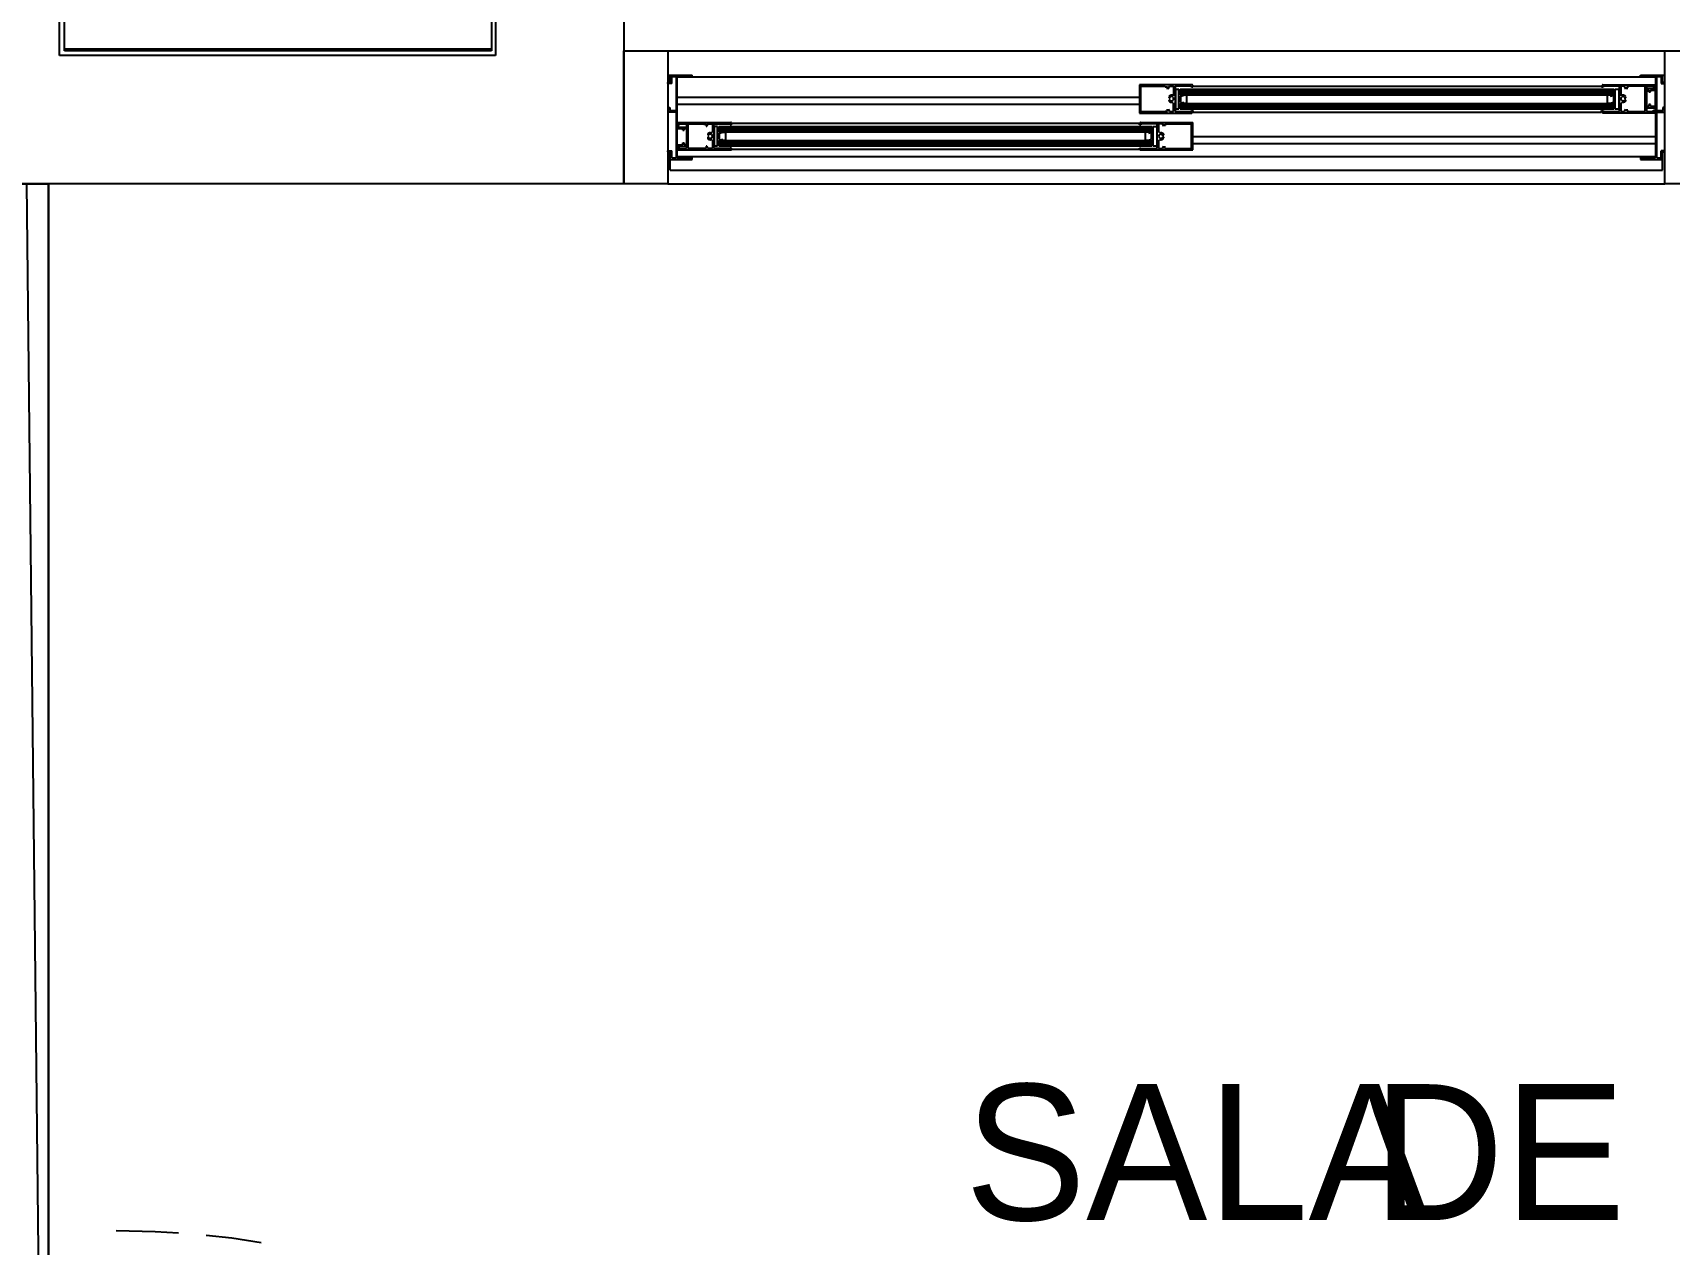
# Model space of a CAD drawing. Header units: millimetres. Extents: x 7649 to 34105, y 3983 to 25377.
# Drawn here: x 18033 to 19882, y 19438 to 20807 of the extents above; entities that cross this region are included whole.
import ezdxf

# ---------------------------------------------------------------- set-up
doc = ezdxf.new("R2010")
doc.units = ezdxf.units.MM

msp = doc.modelspace()

# ---------------------------------------------------------------- linework, layer by layer
at = {"layer": 'GEOMETRY', "color": 7}
for p, q in [((18068.74861, 20789.01806), (18551.34861, 20789.01806)), ((18750.84444, 20786.90139), (19877.44028, 20786.90139)), ((18750.84444, 20759.38472), (18753.49028, 20759.38472)), ((18750.84444, 20749.85972), (18750.84444, 20750.91806)), ((18750.84444, 20750.91806), (18753.49028, 20750.91806)), ((18753.49028, 20750.91806), (18753.49028, 20759.38472)), ((18753.49028, 20759.38472), (18778.36111, 20759.38472)), ((18755.07778, 20749.85972), (18755.07778, 20757.79722)), ((18755.07778, 20757.79722), (18760.36944, 20757.79722)), ((18760.36944, 20719.16806), (18760.36944, 20757.79722)), ((18761.42778, 20757.79722), (18778.36111, 20757.79722)), ((18761.42778, 20700.64722), (18761.42778, 20757.79722)), ((18761.42778, 20757.26806), (19866.85694, 20757.26806)), ((18778.36111, 20757.79722), (18778.36111, 20759.38472)), ((19849.92361, 20759.38472), (19874.79444, 20759.38472)), ((19849.92361, 20757.79722), (19849.92361, 20759.38472)), ((19849.92361, 20757.79722), (19866.85694, 20757.79722)), ((19866.85694, 20757.79722), (19866.85694, 20744.03889)), ((19868.44444, 20757.79722), (19873.20694, 20757.79722)), ((19868.44444, 20719.16806), (19868.44444, 20757.79722)), ((19873.20694, 20757.79722), (19873.20694, 20749.85972)), ((19874.79444, 20759.38472), (19877.44028, 20759.38472)), ((19874.79444, 20750.91806), (19874.79444, 20759.38472)), ((19877.44028, 20750.91806), (19874.79444, 20750.91806)), ((19877.44028, 20749.85972), (19877.44028, 20750.91806)), ((18755.07778, 20749.85972), (18750.84444, 20749.85972)), ((18761.42778, 20734.51389), (19283.71528, 20734.51389)), ((19342.98194, 20748.27222), (19283.71528, 20748.27222)), ((19283.71528, 20748.27222), (19283.71528, 20716.52222)), ((19284.77361, 20746.68472), (19284.77361, 20718.10972)), ((19284.77361, 20746.68472), (19312.81944, 20746.68472)), ((19312.81944, 20746.15556), (19312.81944, 20746.68472)), ((19312.81944, 20746.15556), (19315.46528, 20746.15556)), ((19315.46528, 20743.50972), (19315.46528, 20746.15556)), ((19315.99444, 20743.50972), (19317.58194, 20746.68472)), ((19317.05489, 20735.36234), (19316.85871, 20735.13428)), ((19317.06293, 20734.3765), (19317.05327, 20734.27827)), ((19317.05327, 20734.27827), (19317.05582, 20734.1799)), ((19317.26619, 20735.57341), (19317.05489, 20735.36234)), ((19317.05582, 20734.1799), (19317.07045, 20734.08258)), ((19317.08488, 20734.47337), (19317.06293, 20734.3765)), ((19317.07045, 20734.08258), (19317.09707, 20733.98754)), ((19317.11925, 20734.56769), (19317.08488, 20734.47337)), ((19317.09707, 20733.98754), (19317.13557, 20733.89597)), ((19317.16613, 20734.65823), (19317.11925, 20734.56769)), ((19317.13557, 20733.89597), (19317.18584, 20733.80909)), ((19317.22563, 20734.7438), (19317.16613, 20734.65823)), ((19317.18584, 20733.80909), (19317.24778, 20733.72809)), ((19317.24778, 20733.72809), (19317.32128, 20733.6542)), ((19317.49148, 20735.76695), (19317.26619, 20735.57341)), ((19317.32128, 20733.6542), (19317.40373, 20733.59045)), ((19317.40373, 20733.59045), (19317.49179, 20733.53905)), ((19317.72964, 20735.94242), (19317.49148, 20735.76695)), ((19317.49179, 20733.53905), (19317.58424, 20733.49996)), ((19317.58194, 20746.68472), (19322.34444, 20746.68472)), ((19317.58424, 20733.49996), (19317.67988, 20733.47314)), ((19317.67988, 20733.47314), (19317.7775, 20733.45853)), ((19317.97955, 20736.09927), (19317.72964, 20735.94242)), ((19317.7775, 20733.45853), (19317.87588, 20733.4561)), ((19317.87588, 20733.4561), (19317.9738, 20733.46579)), ((19317.9738, 20733.46579), (19318.07007, 20733.48758)), ((19318.24007, 20736.23697), (19317.97955, 20736.09927)), ((19318.07007, 20733.48758), (19318.16347, 20733.52139)), ((19318.16347, 20733.52139), (19318.25278, 20733.56721)), ((19318.51008, 20736.35497), (19318.24007, 20736.23697)), ((19318.25278, 20733.56721), (19318.3368, 20733.62497)), ((19318.3368, 20733.62497), (19318.41432, 20733.69464)), ((19318.78847, 20736.45274), (19318.51008, 20736.35497)), ((19318.76075, 20734.71725), (19318.54395, 20734.5739)), ((19318.98831, 20734.83454), (19318.76075, 20734.71725)), ((19319.07409, 20736.52972), (19318.78847, 20736.45274)), ((19319.22449, 20734.92577), (19318.98831, 20734.83454)), ((19319.36584, 20736.58538), (19319.07409, 20736.52972)), ((19319.46714, 20734.99093), (19319.22449, 20734.92577)), ((19319.66258, 20736.61917), (19319.36584, 20736.58538)), ((19319.71409, 20735.03002), (19319.46714, 20734.99093)), ((19319.96319, 20736.63056), (19319.66258, 20736.61917)), ((19319.96319, 20735.04306), (19319.71409, 20735.03002)), ((19320.10046, 20736.62818), (19319.96319, 20736.63056)), ((19320.2123, 20735.03002), (19319.96319, 20735.04306)), ((19320.23735, 20736.62108), (19320.10046, 20736.62818)), ((19320.45925, 20734.99093), (19320.2123, 20735.03002)), ((19320.37376, 20736.60926), (19320.23735, 20736.62108)), ((19320.50955, 20736.59277), (19320.37376, 20736.60926)), ((19320.70189, 20734.92577), (19320.45925, 20734.99093)), ((19320.64462, 20736.57162), (19320.50955, 20736.59277)), ((19320.77884, 20736.54584), (19320.64462, 20736.57162)), ((19320.93808, 20734.83454), (19320.70189, 20734.92577)), ((19320.91209, 20736.51545), (19320.77884, 20736.54584)), ((19321.04426, 20736.48048), (19320.91209, 20736.51545)), ((19321.16564, 20734.71725), (19320.93808, 20734.83454)), ((19321.17522, 20736.44096), (19321.04426, 20736.48048)), ((19321.38244, 20734.5739), (19321.16564, 20734.71725)), ((19321.30485, 20736.3969), (19321.17522, 20736.44096)), ((19321.28611, 20733.45556), (19321.81528, 20733.45556)), ((19321.43304, 20736.34834), (19321.30485, 20736.3969)), ((19321.55966, 20736.2953), (19321.43304, 20736.34834)), ((19322.01864, 20733.86425), (19321.87529, 20734.08105)), ((19322.13593, 20733.63669), (19322.01864, 20733.86425)), ((19322.22716, 20733.40051), (19322.13593, 20733.63669)), ((19322.13593, 20731.68692), (19322.22716, 20731.92311)), ((19322.29232, 20733.15786), (19322.22716, 20733.40051)), ((19322.22716, 20731.92311), (19322.29232, 20732.16575)), ((19322.33141, 20732.91091), (19322.29232, 20733.15786)), ((19322.29232, 20732.16575), (19322.33141, 20732.4127)), ((19322.34444, 20732.66181), (19322.33141, 20732.91091)), ((19322.33141, 20732.4127), (19322.34444, 20732.66181)), ((19322.34444, 20746.68472), (19322.34444, 20736.10139)), ((19342.45278, 20746.68472), (19323.93194, 20746.68472)), ((19323.93194, 20746.68472), (19323.93194, 20718.10972)), ((19324.46111, 20743.50972), (19324.46111, 20721.28472)), ((19324.46111, 20743.50972), (19328.16528, 20743.50972)), ((19328.16528, 20721.28472), (19328.16528, 20743.50972)), ((19329.75278, 20743.50972), (19820.29028, 20743.50972)), ((19329.75278, 20737.15972), (19329.75278, 20743.50972)), ((19329.75278, 20742.45139), (19820.29028, 20742.45139)), ((19329.75278, 20741.39306), (19820.29028, 20741.39306)), ((19329.75278, 20740.33472), (19820.29028, 20740.33472)), ((19329.75278, 20739.27639), (19820.29028, 20739.27639)), ((19329.75278, 20738.21806), (19820.29028, 20738.21806)), ((19329.75278, 20737.15972), (19820.29028, 20737.15972)), ((19330.28194, 20735.57222), (19333.98611, 20736.63056)), ((19330.28194, 20728.69306), (19330.28194, 20735.57222)), ((19337.16111, 20736.63056), (19333.98611, 20736.63056)), ((19337.16111, 20727.63472), (19337.16111, 20736.63056)), ((19342.45278, 20745.62639), (19342.45278, 20746.68472)), ((19344.04028, 20745.62639), (19342.45278, 20745.62639)), ((19343.35424, 20748.26498), (19343.24653, 20748.27222)), ((19343.45754, 20748.24387), (19343.35424, 20748.26498)), ((19343.55549, 20748.20985), (19343.45754, 20748.24387)), ((19343.64715, 20748.16385), (19343.55549, 20748.20985)), ((19343.73157, 20748.10683), (19343.64715, 20748.16385)), ((19343.80779, 20748.03974), (19343.73157, 20748.10683)), ((19343.87489, 20747.96351), (19343.80779, 20748.03974)), ((19343.93191, 20747.87909), (19343.87489, 20747.96351)), ((19343.9779, 20747.78744), (19343.93191, 20747.87909)), ((19344.01192, 20747.68948), (19343.9779, 20747.78744)), ((19344.03303, 20747.58618), (19344.01192, 20747.68948)), ((19344.04028, 20747.47847), (19344.03303, 20747.58618)), ((19344.04028, 20747.21389), (19344.04028, 20745.62639)), ((19344.04028, 20746.68472), (19806.00278, 20746.68472)), ((19806.00278, 20745.62639), (19806.00278, 20747.21389)), ((19807.59028, 20745.62639), (19806.00278, 20745.62639)), ((19806.53919, 20747.58618), (19806.53194, 20747.47847)), ((19806.5603, 20747.68948), (19806.53919, 20747.58618)), ((19806.59432, 20747.78744), (19806.5603, 20747.68948)), ((19806.64031, 20747.87909), (19806.59432, 20747.78744)), ((19806.69733, 20747.96351), (19806.64031, 20747.87909)), ((19806.76443, 20748.03974), (19806.69733, 20747.96351)), ((19806.84066, 20748.10683), (19806.76443, 20748.03974)), ((19806.92507, 20748.16385), (19806.84066, 20748.10683)), ((19807.01673, 20748.20985), (19806.92507, 20748.16385)), ((19807.11468, 20748.24387), (19807.01673, 20748.20985)), ((19807.06111, 20748.27222), (19865.79861, 20748.27222)), ((19807.21799, 20748.26498), (19807.11468, 20748.24387)), ((19807.32569, 20748.27222), (19807.21799, 20748.26498)), ((19826.11111, 20746.68472), (19807.59028, 20746.68472)), ((19807.59028, 20746.68472), (19807.59028, 20745.62639)), ((19815.52778, 20736.63056), (19812.35278, 20736.63056)), ((19812.35278, 20736.63056), (19812.35278, 20727.63472)), ((19815.52778, 20735.57222), (19819.76111, 20736.63056)), ((19819.76111, 20728.69306), (19819.76111, 20735.57222)), ((19820.29028, 20737.15972), (19820.29028, 20743.50972)), ((19821.34861, 20721.28472), (19821.34861, 20743.50972)), ((19821.34861, 20743.50972), (19825.58194, 20743.50972)), ((19825.58194, 20743.50972), (19825.58194, 20721.28472)), ((19826.11111, 20718.10972), (19826.11111, 20746.68472)), ((19831.93194, 20746.68472), (19827.69861, 20746.68472)), ((19827.69861, 20746.68472), (19827.69861, 20736.10139)), ((19827.71164, 20732.91091), (19827.69861, 20732.66181)), ((19827.69861, 20732.66181), (19827.71164, 20732.4127)), ((19827.75074, 20733.15786), (19827.71164, 20732.91091)), ((19827.71164, 20732.4127), (19827.75074, 20732.16575)), ((19827.8159, 20733.40051), (19827.75074, 20733.15786)), ((19827.75074, 20732.16575), (19827.8159, 20731.92311)), ((19827.90712, 20733.63669), (19827.8159, 20733.40051)), ((19827.8159, 20731.92311), (19827.90712, 20731.68692)), ((19828.02441, 20733.86425), (19827.90712, 20733.63669)), ((19828.16776, 20734.08105), (19828.02441, 20733.86425)), ((19828.90085, 20736.45155), (19828.4834, 20736.2953)), ((19828.87742, 20734.71725), (19828.66062, 20734.5739)), ((19829.10498, 20734.83454), (19828.87742, 20734.71725)), ((19829.32623, 20736.55869), (19828.90085, 20736.45155)), ((19829.34116, 20734.92577), (19829.10498, 20734.83454)), ((19829.75576, 20736.61765), (19829.32623, 20736.55869)), ((19829.5838, 20734.99093), (19829.34116, 20734.92577)), ((19829.83076, 20735.03002), (19829.5838, 20734.99093)), ((19830.18567, 20736.62936), (19829.75576, 20736.61765)), ((19830.07986, 20735.04306), (19829.83076, 20735.03002)), ((19830.32897, 20735.03002), (19830.07986, 20735.04306)), ((19830.61216, 20736.59476), (19830.18567, 20736.62936)), ((19830.57592, 20734.99093), (19830.32897, 20735.03002)), ((19830.81856, 20734.92577), (19830.57592, 20734.99093)), ((19831.03145, 20736.51479), (19830.61216, 20736.59476)), ((19831.05474, 20734.83454), (19830.81856, 20734.92577)), ((19831.43977, 20736.39036), (19831.03145, 20736.51479)), ((19831.28231, 20734.71725), (19831.05474, 20734.83454)), ((19831.4991, 20734.5739), (19831.28231, 20734.71725)), ((19831.40278, 20733.45556), (19831.93194, 20733.45556)), ((19831.83333, 20736.22243), (19831.43977, 20736.39036)), ((19832.20834, 20736.01192), (19831.83333, 20736.22243)), ((19833.51944, 20743.50972), (19831.93194, 20746.68472)), ((19832.1579, 20733.69464), (19832.19637, 20733.65782)), ((19832.19637, 20733.65782), (19832.23698, 20733.62385)), ((19832.56104, 20735.75977), (19832.20834, 20736.01192)), ((19832.23698, 20733.62385), (19832.27957, 20733.59278)), ((19832.27957, 20733.59278), (19832.32399, 20733.56471)), ((19832.32399, 20733.56471), (19832.37007, 20733.53968)), ((19832.37007, 20733.53968), (19832.41766, 20733.51777)), ((19832.41766, 20733.51777), (19832.46658, 20733.49904)), ((19832.46658, 20733.49904), (19832.51669, 20733.48357)), ((19832.51669, 20733.48357), (19832.56781, 20733.47141)), ((19832.88764, 20735.46692), (19832.56104, 20735.75977)), ((19832.56781, 20733.47141), (19832.61979, 20733.46265)), ((19832.61979, 20733.46265), (19832.67248, 20733.45734)), ((19832.67248, 20733.45734), (19832.72569, 20733.45556)), ((19832.72569, 20733.45556), (19832.80127, 20733.45915)), ((19832.80127, 20733.45915), (19832.87531, 20733.46976)), ((19832.87531, 20733.46976), (19832.9474, 20733.48712)), ((19833.18434, 20735.13428), (19832.88764, 20735.46692)), ((19832.9474, 20733.48712), (19833.01714, 20733.51098)), ((19833.01714, 20733.51098), (19833.0841, 20733.54107)), ((19833.0841, 20733.54107), (19833.14789, 20733.57715)), ((19833.14789, 20733.57715), (19833.20808, 20733.61895)), ((19833.20808, 20733.61895), (19833.26427, 20733.66621)), ((19833.26427, 20733.66621), (19833.31604, 20733.71867)), ((19833.31604, 20733.71867), (19833.36298, 20733.77607)), ((19833.39086, 20734.68245), (19833.34659, 20734.7438)), ((19833.36298, 20733.77607), (19833.40468, 20733.83816)), ((19833.42869, 20734.61792), (19833.39086, 20734.68245)), ((19833.40468, 20733.83816), (19833.44073, 20733.90468)), ((19833.46002, 20734.55071), (19833.42869, 20734.61792)), ((19833.44073, 20733.90468), (19833.4703, 20733.97432)), ((19833.4848, 20734.4813), (19833.46002, 20734.55071)), ((19833.4703, 20733.97432), (19833.49289, 20734.04562)), ((19833.50298, 20734.41017), (19833.4848, 20734.4813)), ((19833.49289, 20734.04562), (19833.50855, 20734.1181)), ((19833.5145, 20734.3378), (19833.50298, 20734.41017)), ((19833.50855, 20734.1181), (19833.51734, 20734.19128)), ((19833.5193, 20734.26467), (19833.5145, 20734.3378)), ((19833.51734, 20734.19128), (19833.5193, 20734.26467)), ((19836.69444, 20746.15556), (19834.57778, 20746.15556)), ((19834.57778, 20746.15556), (19834.57778, 20743.50972)), ((19855.21528, 20746.68472), (19836.69444, 20746.68472)), ((19836.69444, 20746.68472), (19836.69444, 20746.15556)), ((19855.21528, 20718.10972), (19855.21528, 20746.68472)), ((19856.80278, 20746.68472), (19856.80278, 20718.10972)), ((19856.80278, 20746.68472), (19864.74028, 20746.68472)), ((19856.80278, 20744.03889), (19866.85694, 20744.03889)), ((19856.80278, 20742.45139), (19856.80278, 20744.03889)), ((19856.80278, 20742.45139), (19859.44861, 20742.45139)), ((19859.44861, 20740.33472), (19859.44861, 20742.45139)), ((19859.44861, 20740.33472), (19861.03611, 20740.33472)), ((19861.03611, 20742.45139), (19866.85694, 20742.45139)), ((19861.03611, 20740.33472), (19861.03611, 20742.45139)), ((19864.74028, 20746.68472), (19864.74028, 20744.56806)), ((19864.74028, 20744.56806), (19865.79861, 20744.56806)), ((19865.79861, 20748.27222), (19865.79861, 20744.56806)), ((19866.85694, 20723.93056), (19866.85694, 20742.45139)), ((19873.20694, 20749.85972), (19877.44028, 20749.85972)), ((19877.44028, 20673.65972), (19877.44028, 20749.85972)), ((18751.37361, 20717.58056), (18751.37361, 20722.87222)), ((18751.37361, 20722.87222), (18752.96111, 20722.87222)), ((18760.36944, 20717.58056), (18751.37361, 20717.58056)), ((18752.96111, 20722.87222), (18752.96111, 20719.16806)), ((18752.96111, 20719.16806), (18760.36944, 20719.16806)), ((18760.36944, 20665.72222), (18760.36944, 20717.58056)), ((18761.42778, 20726.57639), (19283.71528, 20726.57639)), ((19283.71528, 20716.52222), (19342.98194, 20716.52222)), ((19284.77361, 20718.10972), (19312.81944, 20718.10972)), ((19312.81944, 20718.10972), (19312.81944, 20718.63889)), ((19312.81944, 20718.63889), (19315.46528, 20718.63889)), ((19315.46528, 20718.63889), (19315.46528, 20720.75556)), ((19315.99444, 20720.75556), (19317.58194, 20718.10972)), ((19316.85871, 20730.18933), (19317.15542, 20729.85669)), ((19317.05489, 20730.60316), (19317.05292, 20730.52977)), ((19317.05292, 20730.52977), (19317.05773, 20730.45665)), ((19317.06367, 20730.67634), (19317.05489, 20730.60316)), ((19317.05773, 20730.45665), (19317.06924, 20730.38428)), ((19317.07933, 20730.74882), (19317.06367, 20730.67634)), ((19317.06924, 20730.38428), (19317.08742, 20730.31315)), ((19317.10192, 20730.82013), (19317.07933, 20730.74882)), ((19317.08742, 20730.31315), (19317.1122, 20730.24373)), ((19317.1315, 20730.88976), (19317.10192, 20730.82013)), ((19317.1122, 20730.24373), (19317.14353, 20730.17652)), ((19317.16754, 20730.95628), (19317.1315, 20730.88976)), ((19317.14353, 20730.17652), (19317.18136, 20730.112)), ((19317.15542, 20729.85669), (19317.48201, 20729.56384)), ((19317.20925, 20731.01837), (19317.16754, 20730.95628)), ((19317.18136, 20730.112), (19317.22563, 20730.05064)), ((19317.25619, 20731.07578), (19317.20925, 20731.01837)), ((19317.30796, 20731.12824), (19317.25619, 20731.07578)), ((19317.36414, 20731.1755), (19317.30796, 20731.12824)), ((19317.42434, 20731.21729), (19317.36414, 20731.1755)), ((19317.48812, 20731.25337), (19317.42434, 20731.21729)), ((19317.48201, 20729.56384), (19317.83471, 20729.31169)), ((19317.55509, 20731.28347), (19317.48812, 20731.25337)), ((19317.62482, 20731.30733), (19317.55509, 20731.28347)), ((19317.58194, 20718.10972), (19322.34444, 20718.10972)), ((19317.69692, 20731.32469), (19317.62482, 20731.30733)), ((19317.77095, 20731.3353), (19317.69692, 20731.32469)), ((19317.84653, 20731.33889), (19317.77095, 20731.3353)), ((19317.83471, 20729.31169), (19318.20973, 20729.10118)), ((19317.89975, 20731.3371), (19317.84653, 20731.33889)), ((19317.95243, 20731.3318), (19317.89975, 20731.3371)), ((19318.00441, 20731.32303), (19317.95243, 20731.3318)), ((19318.05554, 20731.31088), (19318.00441, 20731.32303)), ((19318.10564, 20731.29541), (19318.05554, 20731.31088)), ((19318.15457, 20731.27668), (19318.10564, 20731.29541)), ((19318.20215, 20731.25477), (19318.15457, 20731.27668)), ((19318.24823, 20731.22974), (19318.20215, 20731.25477)), ((19318.20973, 20729.10118), (19318.60329, 20728.93325)), ((19318.29265, 20731.20166), (19318.24823, 20731.22974)), ((19318.33524, 20731.1706), (19318.29265, 20731.20166)), ((19318.37585, 20731.13662), (19318.33524, 20731.1706)), ((19318.41432, 20731.0998), (19318.37585, 20731.13662)), ((19318.54395, 20730.74971), (19318.76075, 20730.60636)), ((19318.60329, 20728.93325), (19319.01161, 20728.80883)), ((19318.64028, 20730.28056), (19318.64028, 20730.80972)), ((19318.76075, 20730.60636), (19318.98831, 20730.48907)), ((19318.98831, 20730.48907), (19319.22449, 20730.39784)), ((19319.01161, 20728.80883), (19319.4309, 20728.72885)), ((19319.22449, 20730.39784), (19319.46714, 20730.33268)), ((19319.4309, 20728.72885), (19319.85739, 20728.69425)), ((19319.46714, 20730.33268), (19319.71409, 20730.29359)), ((19319.71409, 20730.29359), (19319.96319, 20730.28056)), ((19319.85739, 20728.69425), (19320.28729, 20728.70596)), ((19319.96319, 20730.28056), (19320.2123, 20730.29359)), ((19320.2123, 20730.29359), (19320.45925, 20730.33268)), ((19320.28729, 20728.70596), (19320.71682, 20728.76492)), ((19320.45925, 20730.33268), (19320.70189, 20730.39784)), ((19320.70189, 20730.39784), (19320.93808, 20730.48907)), ((19320.71682, 20728.76492), (19321.14221, 20728.87206)), ((19320.93808, 20730.48907), (19321.16564, 20730.60636)), ((19321.14221, 20728.87206), (19321.55966, 20729.02831)), ((19321.16564, 20730.60636), (19321.38244, 20730.74971)), ((19321.28611, 20730.28056), (19321.28611, 20730.80972)), ((19321.28611, 20730.80972), (19321.81528, 20730.80972)), ((19321.87529, 20731.24256), (19322.01864, 20731.45936)), ((19322.01864, 20731.45936), (19322.13593, 20731.68692)), ((19322.34444, 20718.10972), (19322.34444, 20728.16389)), ((19323.93194, 20718.10972), (19342.45278, 20718.10972)), ((19324.46111, 20721.28472), (19328.16528, 20721.28472)), ((19329.75278, 20727.10556), (19820.29028, 20727.10556)), ((19329.75278, 20721.28472), (19329.75278, 20727.10556)), ((19329.75278, 20726.04722), (19820.29028, 20726.04722)), ((19329.75278, 20725.51806), (19820.29028, 20725.51806)), ((19329.75278, 20724.45972), (19820.29028, 20724.45972)), ((19329.75278, 20723.40139), (19820.29028, 20723.40139)), ((19329.75278, 20722.34306), (19820.29028, 20722.34306)), ((19329.75278, 20721.28472), (19820.29028, 20721.28472)), ((19330.28194, 20727.63472), (19333.98611, 20728.69306)), ((19333.98611, 20727.63472), (19337.16111, 20727.63472)), ((19342.45278, 20718.10972), (19342.45278, 20719.16806)), ((19342.45278, 20719.16806), (19344.04028, 20719.16806)), ((19343.24653, 20717.05139), (19343.35424, 20717.05863)), ((19343.35424, 20717.05863), (19343.45754, 20717.07974)), ((19343.45754, 20717.07974), (19343.55549, 20717.11377)), ((19343.55549, 20717.11377), (19343.64715, 20717.15976)), ((19343.64715, 20717.15976), (19343.73157, 20717.21678)), ((19343.73157, 20717.21678), (19343.80779, 20717.28387)), ((19343.80779, 20717.28387), (19343.87489, 20717.3601)), ((19343.87489, 20717.3601), (19343.93191, 20717.44452)), ((19343.93191, 20717.44452), (19343.9779, 20717.53617)), ((19343.9779, 20717.53617), (19344.01192, 20717.63413)), ((19344.01192, 20717.63413), (19344.03303, 20717.73743)), ((19344.03303, 20717.73743), (19344.04028, 20717.84514)), ((19344.04028, 20719.16806), (19344.04028, 20717.58056)), ((19344.04028, 20717.58056), (19806.00278, 20717.58056)), ((19806.00278, 20717.58056), (19806.00278, 20719.16806)), ((19806.00278, 20719.16806), (19807.59028, 20719.16806)), ((19806.53194, 20717.84514), (19806.53919, 20717.73743)), ((19806.53919, 20717.73743), (19806.5603, 20717.63413)), ((19806.5603, 20717.63413), (19806.59432, 20717.53617)), ((19806.59432, 20717.53617), (19806.64031, 20717.44452)), ((19806.64031, 20717.44452), (19806.69733, 20717.3601)), ((19806.69733, 20717.3601), (19806.76443, 20717.28387)), ((19806.76443, 20717.28387), (19806.84066, 20717.21678)), ((19806.84066, 20717.21678), (19806.92507, 20717.15976)), ((19806.92507, 20717.15976), (19807.01673, 20717.11377)), ((19807.01673, 20717.11377), (19807.11468, 20717.07974)), ((19865.79861, 20716.52222), (19807.06111, 20716.52222)), ((19807.11468, 20717.07974), (19807.21799, 20717.05863)), ((19807.21799, 20717.05863), (19807.32569, 20717.05139)), ((19807.59028, 20719.16806), (19807.59028, 20718.10972)), ((19807.59028, 20718.10972), (19826.11111, 20718.10972)), ((19812.35278, 20727.63472), (19815.52778, 20727.63472)), ((19815.52778, 20727.63472), (19819.76111, 20728.69306)), ((19820.29028, 20721.28472), (19820.29028, 20727.10556)), ((19821.34861, 20721.28472), (19825.58194, 20721.28472)), ((19827.69861, 20728.16389), (19827.69861, 20718.10972)), ((19827.69861, 20718.10972), (19831.93194, 20718.10972)), ((19827.90712, 20731.68692), (19828.02441, 20731.45936)), ((19828.02441, 20731.45936), (19828.16776, 20731.24256)), ((19828.4834, 20729.02831), (19828.61002, 20728.97527)), ((19828.61002, 20728.97527), (19828.73821, 20728.92671)), ((19828.66062, 20730.74971), (19828.87742, 20730.60636)), ((19828.73821, 20728.92671), (19828.86784, 20728.88266)), ((19828.75694, 20730.28056), (19828.75694, 20730.80972)), ((19828.86784, 20728.88266), (19828.9988, 20728.84313)), ((19828.87742, 20730.60636), (19829.10498, 20730.48907)), ((19828.9988, 20728.84313), (19829.13096, 20728.80816)), ((19829.10498, 20730.48907), (19829.34116, 20730.39784)), ((19829.13096, 20728.80816), (19829.26422, 20728.77777)), ((19829.26422, 20728.77777), (19829.39844, 20728.75199)), ((19829.34116, 20730.39784), (19829.5838, 20730.33268)), ((19829.39844, 20728.75199), (19829.5335, 20728.73084)), ((19829.5335, 20728.73084), (19829.6693, 20728.71435)), ((19829.5838, 20730.33268), (19829.83076, 20730.29359)), ((19829.6693, 20728.71435), (19829.80571, 20728.70254)), ((19829.80571, 20728.70254), (19829.9426, 20728.69543)), ((19829.83076, 20730.29359), (19830.07986, 20730.28056)), ((19829.9426, 20728.69543), (19830.07986, 20728.69306)), ((19830.07986, 20730.28056), (19830.32897, 20730.29359)), ((19830.07986, 20728.69306), (19830.38047, 20728.70444)), ((19830.32897, 20730.29359), (19830.57592, 20730.33268)), ((19830.38047, 20728.70444), (19830.67721, 20728.73823)), ((19830.57592, 20730.33268), (19830.81856, 20730.39784)), ((19830.67721, 20728.73823), (19830.96896, 20728.79389)), ((19830.81856, 20730.39784), (19831.05474, 20730.48907)), ((19830.96896, 20728.79389), (19831.25459, 20728.87087)), ((19831.05474, 20730.48907), (19831.28231, 20730.60636)), ((19831.25459, 20728.87087), (19831.53297, 20728.96864)), ((19831.28231, 20730.60636), (19831.4991, 20730.74971)), ((19831.40278, 20730.28056), (19831.40278, 20730.80972)), ((19831.40278, 20730.80972), (19831.93194, 20730.80972)), ((19831.53297, 20728.96864), (19831.80299, 20729.08664)), ((19831.80299, 20729.08664), (19832.06351, 20729.22434)), ((19831.93194, 20718.10972), (19833.51944, 20720.75556)), ((19832.06351, 20729.22434), (19832.31341, 20729.38119)), ((19832.23542, 20731.16947), (19832.1579, 20731.0998)), ((19832.31944, 20731.22723), (19832.23542, 20731.16947)), ((19832.31341, 20729.38119), (19832.55157, 20729.55666)), ((19832.40875, 20731.27305), (19832.31944, 20731.22723)), ((19832.50215, 20731.30687), (19832.40875, 20731.27305)), ((19832.59842, 20731.32865), (19832.50215, 20731.30687)), ((19832.55157, 20729.55666), (19832.77686, 20729.7502)), ((19832.69635, 20731.33835), (19832.59842, 20731.32865)), ((19832.79472, 20731.33591), (19832.69635, 20731.33835)), ((19832.77686, 20729.7502), (19832.98816, 20729.96127)), ((19832.89234, 20731.32131), (19832.79472, 20731.33591)), ((19832.98798, 20731.29448), (19832.89234, 20731.32131)), ((19833.08043, 20731.25539), (19832.98798, 20731.29448)), ((19832.98816, 20729.96127), (19833.18434, 20730.18933)), ((19833.16849, 20731.20399), (19833.08043, 20731.25539)), ((19833.25095, 20731.14025), (19833.16849, 20731.20399)), ((19833.32444, 20731.06635), (19833.25095, 20731.14025)), ((19833.38638, 20730.98536), (19833.32444, 20731.06635)), ((19833.34659, 20730.05064), (19833.40609, 20730.13621)), ((19833.43665, 20730.89847), (19833.38638, 20730.98536)), ((19833.40609, 20730.13621), (19833.45297, 20730.22676)), ((19833.47515, 20730.80691), (19833.43665, 20730.89847)), ((19833.45297, 20730.22676), (19833.48734, 20730.32107)), ((19833.50177, 20730.71186), (19833.47515, 20730.80691)), ((19833.48734, 20730.32107), (19833.5093, 20730.41795)), ((19833.51641, 20730.61455), (19833.50177, 20730.71186)), ((19833.5093, 20730.41795), (19833.51895, 20730.51617)), ((19833.51895, 20730.51617), (19833.51641, 20730.61455)), ((19834.57778, 20720.75556), (19834.57778, 20718.63889)), ((19834.57778, 20718.63889), (19836.69444, 20718.63889)), ((19836.69444, 20718.63889), (19836.69444, 20718.10972)), ((19836.69444, 20718.10972), (19855.21528, 20718.10972)), ((19859.44861, 20723.93056), (19856.80278, 20723.93056)), ((19856.80278, 20723.93056), (19856.80278, 20722.34306)), ((19856.80278, 20722.34306), (19866.85694, 20722.34306)), ((19856.80278, 20718.10972), (19864.74028, 20718.10972)), ((19861.03611, 20726.04722), (19859.44861, 20726.04722)), ((19859.44861, 20726.04722), (19859.44861, 20723.93056)), ((19861.03611, 20723.93056), (19861.03611, 20726.04722)), ((19866.85694, 20723.93056), (19861.03611, 20723.93056)), ((19864.74028, 20718.10972), (19864.74028, 20719.69722)), ((19864.74028, 20719.69722), (19865.79861, 20719.69722)), ((19865.79861, 20719.69722), (19865.79861, 20716.52222)), ((19866.85694, 20722.34306), (19866.85694, 20665.72222)), ((19868.44444, 20719.16806), (19875.32361, 20719.16806)), ((19868.44444, 20717.58056), (19876.91111, 20717.58056)), ((19868.44444, 20665.72222), (19868.44444, 20717.58056)), ((19876.91111, 20722.87222), (19875.32361, 20722.87222)), ((19875.32361, 20722.87222), (19875.32361, 20719.16806)), ((19876.91111, 20717.58056), (19876.91111, 20722.87222)), ((18761.42778, 20700.64722), (18771.48194, 20700.64722)), ((18761.42778, 20680.53889), (18761.42778, 20699.05972)), ((18761.42778, 20699.05972), (18767.77778, 20699.05972)), ((18762.48611, 20705.93889), (18762.48611, 20702.76389)), ((18762.48611, 20705.93889), (18821.75278, 20705.93889)), ((18762.48611, 20702.76389), (18763.54444, 20702.76389)), ((18763.54444, 20702.76389), (18763.54444, 20704.35139)), ((18763.54444, 20704.35139), (18772.01111, 20704.35139)), ((18767.77778, 20696.94306), (18767.77778, 20699.05972)), ((18767.77778, 20696.94306), (18769.36528, 20696.94306)), ((18769.36528, 20696.94306), (18769.36528, 20699.05972)), ((18769.36528, 20699.05972), (18771.48194, 20699.05972)), ((18771.48194, 20699.05972), (18771.48194, 20700.64722)), ((18772.01111, 20704.35139), (18772.01111, 20676.30556)), ((18773.59861, 20704.35139), (18791.59028, 20704.35139)), ((18773.59861, 20676.30556), (18773.59861, 20704.35139)), ((18791.59028, 20704.35139), (18791.59028, 20703.82222)), ((18791.59028, 20703.82222), (18794.23611, 20703.82222)), ((18794.23611, 20703.82222), (18794.23611, 20701.70556)), ((18794.23611, 20701.70556), (18794.76528, 20701.70556)), ((18794.76528, 20701.70556), (18796.35278, 20704.35139)), ((18796.35278, 20704.35139), (18801.11528, 20704.35139)), ((18801.11528, 20704.35139), (18801.11528, 20694.29722)), ((18802.70278, 20676.30556), (18802.70278, 20704.35139)), ((18802.70278, 20704.35139), (18821.22361, 20704.35139)), ((18806.93611, 20701.17639), (18803.23194, 20701.17639)), ((18803.23194, 20701.17639), (18803.23194, 20679.48056)), ((18806.93611, 20679.48056), (18806.93611, 20701.17639)), ((18808.52361, 20695.35556), (18808.52361, 20701.17639)), ((18808.52361, 20701.17639), (19298.00278, 20701.17639)), ((18808.52361, 20700.11806), (19298.00278, 20700.11806)), ((18808.52361, 20699.05972), (19298.00278, 20699.05972)), ((18808.52361, 20698.00139), (19298.00278, 20698.00139)), ((18808.52361, 20697.47222), (19298.00278, 20697.47222)), ((18808.52361, 20696.41389), (19298.00278, 20696.41389)), ((18808.52361, 20695.35556), (19298.00278, 20695.35556)), ((18809.05278, 20693.76806), (18812.75694, 20694.82639)), ((18812.75694, 20694.82639), (18815.93194, 20694.82639)), ((18815.93194, 20694.82639), (18815.93194, 20685.83056)), ((18821.22361, 20704.35139), (18821.22361, 20703.29306)), ((18821.22361, 20703.29306), (18822.81111, 20703.29306)), ((18822.12507, 20705.93164), (18822.01736, 20705.93889)), ((18822.22837, 20705.91054), (18822.12507, 20705.93164)), ((18822.32633, 20705.87651), (18822.22837, 20705.91054)), ((18822.41798, 20705.83052), (18822.32633, 20705.87651)), ((18822.5024, 20705.7735), (18822.41798, 20705.83052)), ((18822.57863, 20705.70641), (18822.5024, 20705.7735)), ((18822.64572, 20705.63018), (18822.57863, 20705.70641)), ((18822.70274, 20705.54576), (18822.64572, 20705.63018)), ((18822.74873, 20705.4541), (18822.70274, 20705.54576)), ((18822.78276, 20705.35615), (18822.74873, 20705.4541)), ((18822.80387, 20705.25285), (18822.78276, 20705.35615)), ((18822.81111, 20705.14514), (18822.80387, 20705.25285)), ((18822.81111, 20703.29306), (18822.81111, 20704.88056)), ((18822.81111, 20704.88056), (19283.71528, 20704.88056)), ((19283.71528, 20703.29306), (19283.71528, 20704.88056)), ((19285.30278, 20703.29306), (19283.71528, 20703.29306)), ((19284.25169, 20705.25285), (19284.24444, 20705.14514)), ((19284.2728, 20705.35615), (19284.25169, 20705.25285)), ((19284.30682, 20705.4541), (19284.2728, 20705.35615)), ((19284.35281, 20705.54576), (19284.30682, 20705.4541)), ((19284.40983, 20705.63018), (19284.35281, 20705.54576)), ((19284.47693, 20705.70641), (19284.40983, 20705.63018)), ((19284.55316, 20705.7735), (19284.47693, 20705.70641)), ((19284.63757, 20705.83052), (19284.55316, 20705.7735)), ((19284.72923, 20705.87651), (19284.63757, 20705.83052)), ((19284.82718, 20705.91054), (19284.72923, 20705.87651)), ((19284.77361, 20705.93889), (19344.04028, 20705.93889)), ((19284.93049, 20705.93164), (19284.82718, 20705.91054)), ((19285.03819, 20705.93889), (19284.93049, 20705.93164)), ((19303.82361, 20704.35139), (19285.30278, 20704.35139)), ((19285.30278, 20704.35139), (19285.30278, 20703.29306)), ((19293.76944, 20694.82639), (19290.06528, 20694.82639)), ((19290.06528, 20694.82639), (19290.06528, 20685.83056)), ((19293.76944, 20693.76806), (19297.47361, 20694.82639)), ((19298.00278, 20695.35556), (19298.00278, 20701.17639)), ((19299.06111, 20679.48056), (19299.06111, 20701.17639)), ((19299.06111, 20701.17639), (19303.29444, 20701.17639)), ((19303.29444, 20701.17639), (19303.29444, 20679.48056)), ((19303.82361, 20676.30556), (19303.82361, 20704.35139)), ((19309.64444, 20704.35139), (19305.41111, 20704.35139)), ((19305.41111, 20704.35139), (19305.41111, 20694.29722)), ((19311.23194, 20701.70556), (19309.64444, 20704.35139)), ((19312.29028, 20701.70556), (19312.29028, 20703.82222)), ((19312.29028, 20703.82222), (19314.40694, 20703.82222)), ((19314.40694, 20704.35139), (19342.45278, 20704.35139)), ((19314.40694, 20703.82222), (19314.40694, 20704.35139)), ((19342.45278, 20676.30556), (19342.45278, 20704.35139)), ((19344.04028, 20674.71806), (19344.04028, 20705.93889)), ((18761.42778, 20680.53889), (18767.77778, 20680.53889)), ((18761.42778, 20665.72222), (18761.42778, 20678.95139)), ((18761.42778, 20678.95139), (18771.48194, 20678.95139)), ((18763.54444, 20677.89306), (18762.48611, 20677.89306)), ((18762.48611, 20677.89306), (18762.48611, 20674.71806)), ((18763.54444, 20676.30556), (18763.54444, 20677.89306)), ((18767.77778, 20680.53889), (18767.77778, 20682.65556)), ((18767.77778, 20682.65556), (18769.36528, 20682.65556)), ((18769.36528, 20682.65556), (18769.36528, 20680.53889)), ((18769.36528, 20680.53889), (18771.48194, 20680.53889)), ((18771.48194, 20680.53889), (18771.48194, 20678.95139)), ((18794.76528, 20678.95139), (18794.23611, 20678.95139)), ((18794.23611, 20678.95139), (18794.23611, 20676.30556)), ((18796.35278, 20676.30556), (18794.76528, 20678.95139)), ((18795.92625, 20693.13358), (18795.62954, 20692.80095)), ((18795.62954, 20687.85599), (18795.82573, 20687.62794)), ((18795.82856, 20692.53363), (18795.82376, 20692.46051)), ((18795.82376, 20692.46051), (18795.82572, 20692.38711)), ((18795.82665, 20688.81038), (18795.82411, 20688.71201)), ((18795.82411, 20688.71201), (18795.83376, 20688.61378)), ((18795.82572, 20692.38711), (18795.8345, 20692.31394)), ((18795.82573, 20687.62794), (18796.03703, 20687.41687)), ((18795.84128, 20688.90769), (18795.82665, 20688.81038)), ((18795.84008, 20692.606), (18795.82856, 20692.53363)), ((18795.83376, 20688.61378), (18795.85572, 20688.5169)), ((18795.8345, 20692.31394), (18795.85016, 20692.24145)), ((18795.85825, 20692.67713), (18795.84008, 20692.606)), ((18795.8679, 20689.00274), (18795.84128, 20688.90769)), ((18795.85016, 20692.24145), (18795.87276, 20692.17015)), ((18795.85572, 20688.5169), (18795.89008, 20688.42259)), ((18795.88303, 20692.74655), (18795.85825, 20692.67713)), ((18795.9064, 20689.09431), (18795.8679, 20689.00274)), ((18795.87276, 20692.17015), (18795.90233, 20692.10051)), ((18795.91437, 20692.81376), (18795.88303, 20692.74655)), ((18795.89008, 20688.42259), (18795.93696, 20688.33205)), ((18795.90233, 20692.10051), (18795.93838, 20692.034)), ((18795.95667, 20689.18119), (18795.9064, 20689.09431)), ((18795.95219, 20692.87828), (18795.91437, 20692.81376)), ((18796.25285, 20693.42644), (18795.92625, 20693.13358)), ((18795.93696, 20688.33205), (18795.99646, 20688.24648)), ((18795.93838, 20692.034), (18795.98008, 20691.97191)), ((18795.99646, 20692.93963), (18795.95219, 20692.87828)), ((18796.01861, 20689.26218), (18795.95667, 20689.18119)), ((18795.98008, 20691.97191), (18796.02702, 20691.9145)), ((18796.09211, 20689.33608), (18796.01861, 20689.26218)), ((18796.02702, 20691.9145), (18796.07879, 20691.86204)), ((18796.03703, 20687.41687), (18796.26232, 20687.22333)), ((18796.07879, 20691.86204), (18796.13498, 20691.81478)), ((18796.17456, 20689.39983), (18796.09211, 20689.33608)), ((18796.13498, 20691.81478), (18796.19517, 20691.77298)), ((18796.26262, 20689.45123), (18796.17456, 20689.39983)), ((18796.19517, 20691.77298), (18796.25895, 20691.73691)), ((18796.60554, 20693.67859), (18796.25285, 20693.42644)), ((18796.25895, 20691.73691), (18796.32592, 20691.70681)), ((18796.26232, 20687.22333), (18796.50048, 20687.04786)), ((18796.35508, 20689.49031), (18796.26262, 20689.45123)), ((18796.32592, 20691.70681), (18796.39566, 20691.68295)), ((18796.45072, 20689.51714), (18796.35508, 20689.49031)), ((18796.39566, 20691.68295), (18796.46775, 20691.66559)), ((18796.54833, 20689.53175), (18796.45072, 20689.51714)), ((18796.46775, 20691.66559), (18796.54179, 20691.65498)), ((18796.50048, 20687.04786), (18796.75038, 20686.89101)), ((18796.54179, 20691.65498), (18796.61736, 20691.65139)), ((18796.64671, 20689.53418), (18796.54833, 20689.53175)), ((18796.98056, 20693.8891), (18796.60554, 20693.67859)), ((18796.61736, 20691.65139), (18796.67058, 20691.65317)), ((18796.74464, 20689.52448), (18796.64671, 20689.53418)), ((18796.67058, 20691.65317), (18796.72326, 20691.65848)), ((18796.72326, 20691.65848), (18796.77525, 20691.66725)), ((18796.84091, 20689.5027), (18796.74464, 20689.52448)), ((18796.75038, 20686.89101), (18797.0109, 20686.75331)), ((18796.77525, 20691.66725), (18796.82637, 20691.6794)), ((18796.82637, 20691.6794), (18796.87648, 20691.69487)), ((18796.9343, 20689.46888), (18796.84091, 20689.5027)), ((18796.87648, 20691.69487), (18796.9254, 20691.7136)), ((18796.9254, 20691.7136), (18796.97298, 20691.73551)), ((18797.02362, 20689.42307), (18796.9343, 20689.46888)), ((18796.97298, 20691.73551), (18797.01906, 20691.76054)), ((18797.37412, 20694.05703), (18796.98056, 20693.8891)), ((18797.0109, 20686.75331), (18797.28092, 20686.6353)), ((18797.01906, 20691.76054), (18797.06348, 20691.78862)), ((18797.10764, 20689.3653), (18797.02362, 20689.42307)), ((18797.06348, 20691.78862), (18797.10608, 20691.81968)), ((18797.10608, 20691.81968), (18797.14669, 20691.85365)), ((18797.18515, 20689.29563), (18797.10764, 20689.3653)), ((18797.14669, 20691.85365), (18797.18515, 20691.89048)), ((18797.28092, 20686.6353), (18797.5593, 20686.53754)), ((18797.53158, 20692.38392), (18797.31479, 20692.24057)), ((18797.31479, 20688.41638), (18797.53158, 20688.27302)), ((18797.78244, 20694.18145), (18797.37412, 20694.05703)), ((18797.41111, 20691.65139), (18797.41111, 20692.18056)), ((18797.75915, 20692.50121), (18797.53158, 20692.38392)), ((18797.53158, 20688.27302), (18797.75915, 20688.15574)), ((18797.5593, 20686.53754), (18797.84493, 20686.46056)), ((18797.99533, 20692.59243), (18797.75915, 20692.50121)), ((18797.75915, 20688.15574), (18797.99533, 20688.06451)), ((18798.20173, 20694.26143), (18797.78244, 20694.18145)), ((18797.84493, 20686.46056), (18798.13667, 20686.4049)), ((18798.23797, 20692.65759), (18797.99533, 20692.59243)), ((18797.99533, 20688.06451), (18798.23797, 20687.99935)), ((18798.13667, 20686.4049), (18798.43342, 20686.37111)), ((18798.62822, 20694.29603), (18798.20173, 20694.26143)), ((18798.48492, 20692.69669), (18798.23797, 20692.65759)), ((18798.23797, 20687.99935), (18798.48492, 20687.96025)), ((18798.43342, 20686.37111), (18798.73403, 20686.35972)), ((18798.73403, 20692.70972), (18798.48492, 20692.69669)), ((18798.48492, 20687.96025), (18798.73403, 20687.94722)), ((18799.05812, 20694.28432), (18798.62822, 20694.29603)), ((18798.98313, 20692.69669), (18798.73403, 20692.70972)), ((18798.73403, 20687.94722), (18798.98313, 20687.96025)), ((18798.73403, 20686.35972), (18798.87129, 20686.3621)), ((18798.87129, 20686.3621), (18799.00818, 20686.3692)), ((18799.23008, 20692.65759), (18798.98313, 20692.69669)), ((18798.98313, 20687.96025), (18799.23008, 20687.99935)), ((18799.00818, 20686.3692), (18799.14459, 20686.38101)), ((18799.48766, 20694.22536), (18799.05812, 20694.28432)), ((18799.14459, 20686.38101), (18799.28038, 20686.39751)), ((18799.47273, 20692.59243), (18799.23008, 20692.65759)), ((18799.23008, 20687.99935), (18799.47273, 20688.06451)), ((18799.28038, 20686.39751), (18799.41545, 20686.41866)), ((18799.41545, 20686.41866), (18799.54967, 20686.44444)), ((18799.70891, 20692.50121), (18799.47273, 20692.59243)), ((18799.47273, 20688.06451), (18799.70891, 20688.15574)), ((18799.91304, 20694.11822), (18799.48766, 20694.22536)), ((18799.54967, 20686.44444), (18799.68293, 20686.47483)), ((18799.68293, 20686.47483), (18799.81509, 20686.5098)), ((18799.93647, 20692.38392), (18799.70891, 20692.50121)), ((18799.70891, 20688.15574), (18799.93647, 20688.27302)), ((18799.81509, 20686.5098), (18799.94605, 20686.54932)), ((18800.33049, 20693.96196), (18799.91304, 20694.11822)), ((18800.15327, 20692.24057), (18799.93647, 20692.38392)), ((18799.93647, 20688.27302), (18800.15327, 20688.41638)), ((18799.94605, 20686.54932), (18800.07568, 20686.59338)), ((18800.05694, 20692.18056), (18800.05694, 20691.65139)), ((18800.05694, 20691.65139), (18800.58611, 20691.65139)), ((18800.05694, 20689.00556), (18800.58611, 20689.00556)), ((18800.07568, 20686.59338), (18800.20387, 20686.64194)), ((18800.20387, 20686.64194), (18800.33049, 20686.69498)), ((18800.78948, 20691.53092), (18800.64612, 20691.74771)), ((18800.64612, 20688.90923), (18800.78948, 20689.12603)), ((18800.90676, 20691.30335), (18800.78948, 20691.53092)), ((18800.78948, 20689.12603), (18800.90676, 20689.35359)), ((18800.99799, 20691.06717), (18800.90676, 20691.30335)), ((18800.90676, 20689.35359), (18800.99799, 20689.58977)), ((18801.06315, 20690.82453), (18800.99799, 20691.06717)), ((18800.99799, 20689.58977), (18801.06315, 20689.83242)), ((18801.10225, 20690.57758), (18801.06315, 20690.82453)), ((18801.06315, 20689.83242), (18801.10225, 20690.07937)), ((18801.11528, 20690.32847), (18801.10225, 20690.57758)), ((18801.10225, 20690.07937), (18801.11528, 20690.32847)), ((18801.11528, 20686.35972), (18801.11528, 20676.30556)), ((18803.23194, 20679.48056), (18806.93611, 20679.48056)), ((18808.52361, 20679.48056), (18808.52361, 20685.30139)), ((18808.52361, 20685.30139), (19298.00278, 20685.30139)), ((18808.52361, 20684.24306), (19298.00278, 20684.24306)), ((18808.52361, 20683.18472), (19298.00278, 20683.18472)), ((18808.52361, 20682.12639), (19298.00278, 20682.12639)), ((18808.52361, 20681.06806), (19298.00278, 20681.06806)), ((18808.52361, 20680.00972), (19298.00278, 20680.00972)), ((18808.52361, 20679.48056), (19298.00278, 20679.48056)), ((18809.05278, 20686.88889), (18809.05278, 20693.76806)), ((18809.05278, 20685.83056), (18812.75694, 20686.88889)), ((18812.75694, 20685.83056), (18815.93194, 20685.83056)), ((18822.81111, 20676.83472), (18821.22361, 20676.83472)), ((18821.22361, 20676.83472), (18821.22361, 20676.30556)), ((18822.81111, 20675.24722), (18822.81111, 20676.83472)), ((19283.71528, 20675.24722), (19283.71528, 20676.83472)), ((19283.71528, 20676.83472), (19285.30278, 20676.83472)), ((19285.30278, 20676.83472), (19285.30278, 20676.30556)), ((19290.06528, 20685.83056), (19293.76944, 20685.83056)), ((19293.76944, 20685.83056), (19297.47361, 20686.88889)), ((19297.47361, 20686.88889), (19297.47361, 20693.76806)), ((19298.00278, 20679.48056), (19298.00278, 20685.30139)), ((19299.06111, 20679.48056), (19303.29444, 20679.48056)), ((19305.42414, 20690.57758), (19305.41111, 20690.32847)), ((19305.41111, 20690.32847), (19305.42414, 20690.07937)), ((19305.41111, 20686.35972), (19305.41111, 20676.30556)), ((19305.46324, 20690.82453), (19305.42414, 20690.57758)), ((19305.42414, 20690.07937), (19305.46324, 20689.83242)), ((19305.5284, 20691.06717), (19305.46324, 20690.82453)), ((19305.46324, 20689.83242), (19305.5284, 20689.58977)), ((19305.61962, 20691.30335), (19305.5284, 20691.06717)), ((19305.5284, 20689.58977), (19305.61962, 20689.35359)), ((19305.73691, 20691.53092), (19305.61962, 20691.30335)), ((19305.61962, 20689.35359), (19305.73691, 20689.12603)), ((19305.88026, 20691.74771), (19305.73691, 20691.53092)), ((19305.73691, 20689.12603), (19305.88026, 20688.90923)), ((19306.61335, 20694.11822), (19306.1959, 20693.96196)), ((19306.1959, 20686.69498), (19306.32252, 20686.64194)), ((19306.32252, 20686.64194), (19306.45071, 20686.59338)), ((19306.58992, 20692.38392), (19306.37312, 20692.24057)), ((19306.37312, 20688.41638), (19306.58992, 20688.27302)), ((19306.45071, 20686.59338), (19306.58034, 20686.54932)), ((19306.46944, 20691.65139), (19306.46944, 20692.18056)), ((19306.58034, 20686.54932), (19306.7113, 20686.5098)), ((19306.81748, 20692.50121), (19306.58992, 20692.38392)), ((19306.58992, 20688.27302), (19306.81748, 20688.15574)), ((19307.03873, 20694.22536), (19306.61335, 20694.11822)), ((19306.7113, 20686.5098), (19306.84346, 20686.47483)), ((19307.05366, 20692.59243), (19306.81748, 20692.50121)), ((19306.81748, 20688.15574), (19307.05366, 20688.06451)), ((19306.84346, 20686.47483), (19306.97672, 20686.44444)), ((19306.97672, 20686.44444), (19307.11094, 20686.41866)), ((19307.46826, 20694.28432), (19307.03873, 20694.22536)), ((19307.2963, 20692.65759), (19307.05366, 20692.59243)), ((19307.05366, 20688.06451), (19307.2963, 20687.99935)), ((19307.11094, 20686.41866), (19307.246, 20686.39751)), ((19307.246, 20686.39751), (19307.3818, 20686.38101)), ((19307.54326, 20692.69669), (19307.2963, 20692.65759)), ((19307.2963, 20687.99935), (19307.54326, 20687.96025)), ((19307.3818, 20686.38101), (19307.51821, 20686.3692)), ((19307.89817, 20694.29603), (19307.46826, 20694.28432)), ((19307.51821, 20686.3692), (19307.6551, 20686.3621)), ((19307.79236, 20692.70972), (19307.54326, 20692.69669)), ((19307.54326, 20687.96025), (19307.79236, 20687.94722)), ((19307.6551, 20686.3621), (19307.79236, 20686.35972)), ((19308.04147, 20692.69669), (19307.79236, 20692.70972)), ((19307.79236, 20687.94722), (19308.04147, 20687.96025)), ((19307.79236, 20686.35972), (19308.09297, 20686.37111)), ((19308.32466, 20694.26143), (19307.89817, 20694.29603)), ((19308.28842, 20692.65759), (19308.04147, 20692.69669)), ((19308.04147, 20687.96025), (19308.28842, 20687.99935)), ((19308.09297, 20686.37111), (19308.38971, 20686.4049)), ((19308.53106, 20692.59243), (19308.28842, 20692.65759)), ((19308.28842, 20687.99935), (19308.53106, 20688.06451)), ((19308.74395, 20694.18145), (19308.32466, 20694.26143)), ((19308.38971, 20686.4049), (19308.68146, 20686.46056)), ((19308.76724, 20692.50121), (19308.53106, 20692.59243)), ((19308.53106, 20688.06451), (19308.76724, 20688.15574)), ((19308.68146, 20686.46056), (19308.96709, 20686.53754)), ((19309.15227, 20694.05703), (19308.74395, 20694.18145)), ((19308.99481, 20692.38392), (19308.76724, 20692.50121)), ((19308.76724, 20688.15574), (19308.99481, 20688.27302)), ((19308.96709, 20686.53754), (19309.24547, 20686.6353)), ((19309.2116, 20692.24057), (19308.99481, 20692.38392)), ((19308.99481, 20688.27302), (19309.2116, 20688.41638)), ((19309.11528, 20691.65139), (19309.11528, 20692.18056)), ((19309.64444, 20691.65139), (19309.11528, 20691.65139)), ((19309.11528, 20689.00556), (19309.64444, 20689.00556)), ((19309.54583, 20693.8891), (19309.15227, 20694.05703)), ((19309.24547, 20686.6353), (19309.51549, 20686.75331)), ((19309.51549, 20686.75331), (19309.77601, 20686.89101)), ((19309.92084, 20693.67859), (19309.54583, 20693.8891)), ((19309.64444, 20676.30556), (19311.23194, 20678.95139)), ((19309.77601, 20686.89101), (19310.02591, 20687.04786)), ((19309.8704, 20691.89048), (19309.90887, 20691.85365)), ((19309.94792, 20689.3653), (19309.8704, 20689.29563)), ((19309.90887, 20691.85365), (19309.94948, 20691.81968)), ((19310.27354, 20693.42644), (19309.92084, 20693.67859)), ((19310.03194, 20689.42307), (19309.94792, 20689.3653)), ((19309.94948, 20691.81968), (19309.99207, 20691.78862)), ((19309.99207, 20691.78862), (19310.03649, 20691.76054)), ((19310.02591, 20687.04786), (19310.26407, 20687.22333)), ((19310.12125, 20689.46888), (19310.03194, 20689.42307)), ((19310.03649, 20691.76054), (19310.08257, 20691.73551)), ((19310.08257, 20691.73551), (19310.13016, 20691.7136)), ((19310.21465, 20689.5027), (19310.12125, 20689.46888)), ((19310.13016, 20691.7136), (19310.17908, 20691.69487)), ((19310.17908, 20691.69487), (19310.22919, 20691.6794)), ((19310.31092, 20689.52448), (19310.21465, 20689.5027)), ((19310.22919, 20691.6794), (19310.28031, 20691.66725)), ((19310.26407, 20687.22333), (19310.48936, 20687.41687)), ((19310.60014, 20693.13358), (19310.27354, 20693.42644)), ((19310.28031, 20691.66725), (19310.33229, 20691.65848)), ((19310.40885, 20689.53418), (19310.31092, 20689.52448)), ((19310.33229, 20691.65848), (19310.38498, 20691.65317)), ((19310.38498, 20691.65317), (19310.43819, 20691.65139)), ((19310.50722, 20689.53175), (19310.40885, 20689.53418)), ((19310.43819, 20691.65139), (19310.51377, 20691.65498)), ((19310.48936, 20687.41687), (19310.70066, 20687.62794)), ((19310.60484, 20689.51714), (19310.50722, 20689.53175)), ((19310.51377, 20691.65498), (19310.58781, 20691.66559)), ((19310.58781, 20691.66559), (19310.6599, 20691.68295)), ((19310.89684, 20692.80095), (19310.60014, 20693.13358)), ((19310.70048, 20689.49031), (19310.60484, 20689.51714)), ((19310.6599, 20691.68295), (19310.72964, 20691.70681)), ((19310.79293, 20689.45123), (19310.70048, 20689.49031)), ((19310.70066, 20687.62794), (19310.89684, 20687.85599)), ((19310.72964, 20691.70681), (19310.7966, 20691.73691)), ((19310.88099, 20689.39983), (19310.79293, 20689.45123)), ((19310.7966, 20691.73691), (19310.86039, 20691.77298)), ((19310.86039, 20691.77298), (19310.92058, 20691.81478)), ((19310.96345, 20689.33608), (19310.88099, 20689.39983)), ((19310.92058, 20691.81478), (19310.97677, 20691.86204)), ((19311.03694, 20689.26218), (19310.96345, 20689.33608)), ((19310.97677, 20691.86204), (19311.02854, 20691.9145)), ((19311.02854, 20691.9145), (19311.07548, 20691.97191)), ((19311.09888, 20689.18119), (19311.03694, 20689.26218)), ((19311.10336, 20692.87828), (19311.05909, 20692.93963)), ((19311.05909, 20688.24648), (19311.11859, 20688.33205)), ((19311.07548, 20691.97191), (19311.11718, 20692.034)), ((19311.14915, 20689.09431), (19311.09888, 20689.18119)), ((19311.14119, 20692.81376), (19311.10336, 20692.87828)), ((19311.11718, 20692.034), (19311.15323, 20692.10051)), ((19311.11859, 20688.33205), (19311.16547, 20688.42259)), ((19311.17252, 20692.74655), (19311.14119, 20692.81376)), ((19311.18765, 20689.00274), (19311.14915, 20689.09431)), ((19311.15323, 20692.10051), (19311.1828, 20692.17015)), ((19311.16547, 20688.42259), (19311.19984, 20688.5169)), ((19311.1973, 20692.67713), (19311.17252, 20692.74655)), ((19311.1828, 20692.17015), (19311.20539, 20692.24145)), ((19311.21427, 20688.90769), (19311.18765, 20689.00274)), ((19311.21548, 20692.606), (19311.1973, 20692.67713)), ((19311.19984, 20688.5169), (19311.2218, 20688.61378)), ((19311.20539, 20692.24145), (19311.22105, 20692.31394)), ((19311.22891, 20688.81038), (19311.21427, 20688.90769)), ((19311.227, 20692.53363), (19311.21548, 20692.606)), ((19311.22105, 20692.31394), (19311.22984, 20692.38711)), ((19311.2218, 20688.61378), (19311.23145, 20688.71201)), ((19311.2318, 20692.46051), (19311.227, 20692.53363)), ((19311.23145, 20688.71201), (19311.22891, 20688.81038)), ((19311.22984, 20692.38711), (19311.2318, 20692.46051)), ((19312.29028, 20676.30556), (19312.29028, 20678.95139)), ((19344.04028, 20690.06389), (19866.85694, 20690.06389)), ((19344.04028, 20682.12639), (19866.85694, 20682.12639)), ((18750.84444, 20672.60139), (18750.84444, 20673.65972)), ((18750.84444, 20673.65972), (18755.07778, 20673.65972)), ((18750.84444, 20672.60139), (18753.49028, 20672.60139)), ((18753.49028, 20664.13472), (18753.49028, 20672.60139)), ((18753.49028, 20664.13472), (18778.36111, 20664.13472)), ((18753.49028, 20651.96389), (18753.49028, 20664.13472)), ((18755.07778, 20665.72222), (18755.07778, 20673.65972)), ((18755.07778, 20665.72222), (18760.36944, 20665.72222)), ((18761.42778, 20667.30972), (19866.85694, 20667.30972)), ((18761.42778, 20665.72222), (18778.36111, 20665.72222)), ((18762.48611, 20674.71806), (18821.75278, 20674.71806)), ((18763.54444, 20676.30556), (18772.01111, 20676.30556)), ((18791.59028, 20676.30556), (18773.59861, 20676.30556)), ((18778.36111, 20664.13472), (18778.36111, 20665.72222)), ((18794.23611, 20676.30556), (18791.59028, 20676.30556)), ((18801.11528, 20676.30556), (18796.35278, 20676.30556)), ((18821.22361, 20676.30556), (18802.70278, 20676.30556)), ((18822.01736, 20674.71806), (18822.12507, 20674.7253)), ((18822.12507, 20674.7253), (18822.22837, 20674.74641)), ((18822.22837, 20674.74641), (18822.32633, 20674.78043)), ((18822.32633, 20674.78043), (18822.41798, 20674.82643)), ((18822.41798, 20674.82643), (18822.5024, 20674.88344)), ((18822.5024, 20674.88344), (18822.57863, 20674.95054)), ((18822.57863, 20674.95054), (18822.64572, 20675.02677)), ((18822.64572, 20675.02677), (18822.70274, 20675.11118)), ((18822.70274, 20675.11118), (18822.74873, 20675.20284)), ((18822.74873, 20675.20284), (18822.78276, 20675.30079)), ((18822.78276, 20675.30079), (18822.80387, 20675.4041)), ((18822.80387, 20675.4041), (18822.81111, 20675.51181)), ((18822.81111, 20675.77639), (19283.71528, 20675.77639)), ((19284.24444, 20675.51181), (19284.25169, 20675.4041)), ((19284.25169, 20675.4041), (19284.2728, 20675.30079)), ((19284.2728, 20675.30079), (19284.30682, 20675.20284)), ((19284.30682, 20675.20284), (19284.35281, 20675.11118)), ((19284.35281, 20675.11118), (19284.40983, 20675.02677)), ((19284.40983, 20675.02677), (19284.47693, 20674.95054)), ((19284.47693, 20674.95054), (19284.55316, 20674.88344)), ((19284.55316, 20674.88344), (19284.63757, 20674.82643)), ((19284.63757, 20674.82643), (19284.72923, 20674.78043)), ((19284.72923, 20674.78043), (19284.82718, 20674.74641)), ((19284.77361, 20674.71806), (19344.04028, 20674.71806)), ((19284.82718, 20674.74641), (19284.93049, 20674.7253)), ((19284.93049, 20674.7253), (19285.03819, 20674.71806)), ((19285.30278, 20676.30556), (19303.82361, 20676.30556)), ((19305.41111, 20676.30556), (19309.64444, 20676.30556)), ((19312.29028, 20676.30556), (19314.40694, 20676.30556)), ((19314.40694, 20676.30556), (19342.45278, 20676.30556)), ((19866.85694, 20665.72222), (19849.92361, 20665.72222)), ((19849.92361, 20665.72222), (19849.92361, 20664.13472)), ((19849.92361, 20664.13472), (19874.79444, 20664.13472)), ((19868.44444, 20665.72222), (19873.20694, 20665.72222)), ((19877.44028, 20673.65972), (19873.20694, 20673.65972)), ((19873.20694, 20665.72222), (19873.20694, 20673.65972)), ((19874.79444, 20664.13472), (19874.79444, 20672.60139)), ((19874.79444, 20672.60139), (19877.44028, 20672.60139)), ((19874.79444, 20651.96389), (19874.79444, 20664.13472)), ((19877.44028, 20672.60139), (19877.44028, 20673.65972)), ((18753.49028, 20651.96389), (19874.79444, 20651.96389)), ((18025.88611, 20636.61806), (18050.75694, 18403.00556)), ((18025.88611, 20636.61806), (18050.75694, 18403.00556)), ((18050.75694, 20636.61806), (18025.88611, 20636.61806)), ((18050.75694, 18403.00556), (18050.75694, 20636.61806)), ((18750.84444, 20636.61806), (19877.44028, 20636.61806)), ((18127.48611, 19453.40139), (18171.40694, 19452.34306)), ((18171.40694, 19452.34306), (18197.86528, 19450.75556)), ((18229.08611, 19448.10972), (18258.19028, 19444.93472)), ((18258.19028, 19444.93472), (18290.99861, 19439.64306))]:
    msp.add_line(p, q, dxfattribs=at)
at = {"layer": 'RECTANGLES', "color": 7}
for p, q in [((18701.10278, 21376.92222), (18701.10278, 20636.61806)), ((18063.45694, 20781.60972), (18063.45694, 21231.93056)), ((18556.11111, 21231.93056), (18556.11111, 20781.60972)), ((18068.74861, 20786.90139), (18068.74861, 21226.63889)), ((18551.34861, 21226.63889), (18551.34861, 20786.90139)), ((18556.11111, 20781.60972), (18063.45694, 20781.60972)), ((18551.34861, 20786.90139), (18068.74861, 20786.90139)), ((18701.10278, 20786.90139), (18750.84444, 20786.90139)), ((18701.10278, 20636.61806), (18701.10278, 20786.90139)), ((18750.84444, 20786.90139), (18750.84444, 20636.61806)), ((19877.44028, 20786.90139), (19927.71111, 20786.90139)), ((19877.44028, 20636.61806), (19877.44028, 20786.90139)), ((18701.10278, 20636.61806), (17918.46528, 20636.61806)), ((17920.58194, 20636.61806), (18050.75694, 20636.61806)), ((18050.75694, 20636.61806), (18050.75694, 18403.00556)), ((18750.84444, 20636.61806), (18701.10278, 20636.61806)), ((19927.71111, 20636.61806), (19877.44028, 20636.61806))]:
    msp.add_line(p, q, dxfattribs=at)

# ---------------------------------------------------------------- texts
at = {"layer": 'TEXT'}
for s, p in [('SALA', (19086.33611, 19465.05163)), ('DE', (19547.34452, 19465.05163))]:
    msp.add_text(s, height=153.66947, dxfattribs=at).set_placement(p)

doc.saveas('drawing.dxf')
